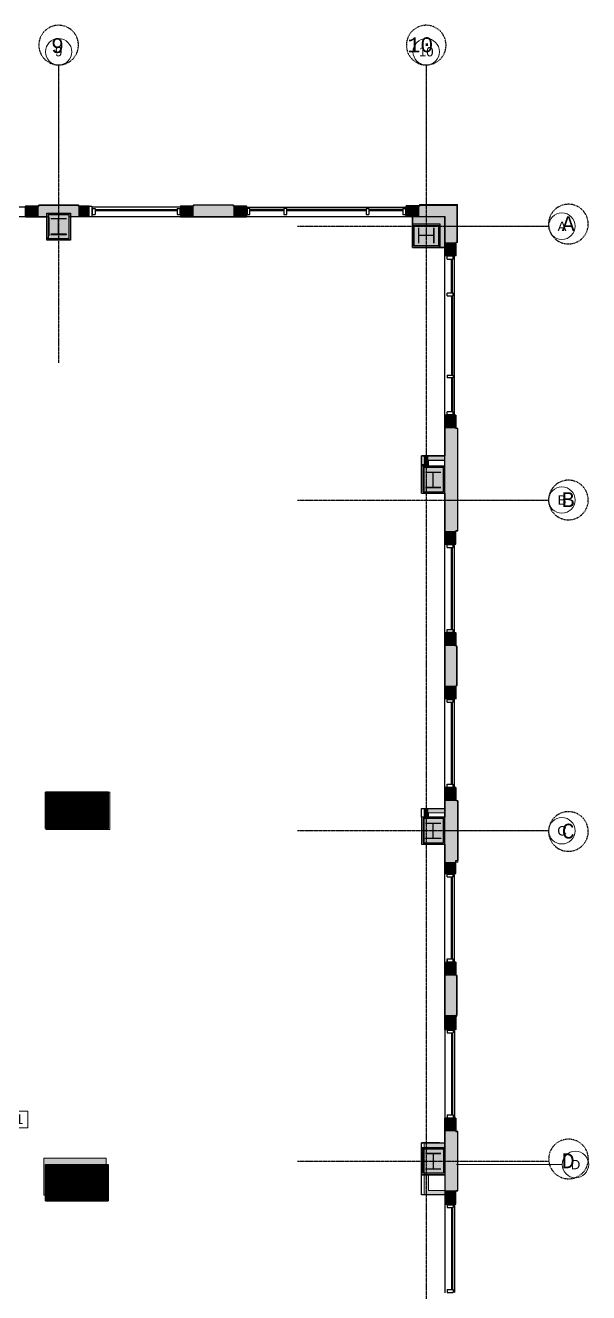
# Model space of a CAD drawing. Header units: inches. Extents: x 1209 to 3903, y 11893 to 13703.
# Drawn here: x 3392 to 3903, y 12553 to 13703 of the extents above; entities that cross this region are included whole.
import ezdxf

# ---------------------------------------------------------------- set-up
doc = ezdxf.new("R2010")
doc.units = ezdxf.units.IN
doc.header["$MEASUREMENT"] = 0
for name, pattern in [('L1$0$Plaza America BA02$0$CENTER2', [1.125, 0.75, -0.125, 0.125, -0.125]), ('L1$0$Plaza America BA02$0$DASHDOT', [1, 0.5, -0.25, 0, -0.25]), ('L1$0$SAG 02ATL Ste230PHII$0$CENTER2', [1.125, 0.75, -0.125, 0.125, -0.125])]:
    doc.linetypes.add(name, pattern=pattern)
for name, color, linetype in [('L1$0$A-Cols-Extr', 8, 'Continuous'), ('L1$0$A-Glaz', 8, 'Continuous'), ('L1$0$A-Wall-Extr', 8, 'Continuous'), ('L1$0$Plaza America BA02$0$14', 8, 'L1$0$Plaza America BA02$0$DASHDOT'), ('L1$0$Plaza America BA02$0$A-Column grid', 8, 'L1$0$Plaza America BA02$0$CENTER2'), ('L1$0$SAG 02ATL Ste230PHII$0$A-Column grid', 8, 'L1$0$SAG 02ATL Ste230PHII$0$CENTER2'), ('L1$0$SCOPE', 8, 'Continuous')]:
    doc.layers.add(name, color=color, linetype=linetype)
for name, color, linetype, lineweight in [('X2$0$A-ANNO-KEYN', 8, 'Continuous', 9), ('X2$0$A-WALL', 8, 'Continuous', 13), ('X2$0$A-WALL-PATT', 8, 'Continuous', 13), ('X2$0$I-WALL', 8, 'Continuous', 13), ('X2$0$S-COLS', 8, 'Continuous', 13), ('X2$0$S-GRID', 8, 'Continuous', 9), ('X2$0$S-GRID-IDEN', 8, 'Continuous', 9)]:
    doc.layers.add(name, color=color, linetype=linetype, lineweight=lineweight)
doc.styles.add('L1$0$Plaza America BA02$0$MONOTXT', font='MONOTXT', dxfattribs={"height": 0.2})
doc.styles.add('X2$0$Arial', font='arial.ttf', dxfattribs={"height": 8.851796})
doc.styles.add('X2$0$Swis721 Lt BT', font='swissl.ttf', dxfattribs={"height": 8.514638})
pattern_1 = [(45, (-12694.47085, 2490.9853), (-0.441941738, 0.441941738), [])]

# ---------------------------------------------------------------- blocks, each defined once
blk = doc.blocks.new('X2$0$Concrete-Rectangular-Column - 56_5 X 33_5-5106458-FIRST FLOOR DEMOLITION')
at = {"layer": 'X2$0$S-COLS'}
blk.add_hatch(color=256, dxfattribs=at).paths.add_polyline_path([(28.2, -16.7), (28.2, 16.8), (-28.2, 16.8), (-28.2, -16.7)], flags=0)
for p, q in [((28.2, 16.8), (-28.2, 16.8)), ((-28.2, 16.8), (-28.2, -16.7)), ((28.2, -16.7), (28.2, 16.8)), ((-28.2, -16.7), (28.2, -16.7))]:
    blk.add_line(p, q, dxfattribs=at)
blk = doc.blocks.new('X2$0$Concrete-Rectangular-Column - 58_ X 34_-5105982-FIRST FLOOR DEMOLITION')
at = {"layer": 'X2$0$S-COLS'}
blk.add_hatch(color=256, dxfattribs=at).paths.add_polyline_path([(-17, -29), (17, -29), (17, 29), (-17, 29)], flags=0)
for p, q in [((17, 29), (-17, 29)), ((-17, 29), (-17, -29)), ((17, -29), (17, 29)), ((-17, -29), (17, -29))]:
    blk.add_line(p, q, dxfattribs=at)
blk = doc.blocks.new('X2$0$Concrete-Rectangular-Column - 19 X 24-5195709-FIRST FLOOR DEMOLITION')
at = {"layer": 'X2$0$S-COLS'}
blk.add_hatch(color=256, dxfattribs=at).paths.add_polyline_path([(9.5, -12), (9.5, 12), (-9.5, 12), (-9.5, -12)], flags=0)
for p, q in [((9.5, 12), (-9.5, 12)), ((-9.5, 12), (-9.5, -12)), ((9.5, -12), (9.5, 12)), ((-9.5, -12), (9.5, -12))]:
    blk.add_line(p, q, dxfattribs=at)
blk = doc.blocks.new('X2$0$Grid - Grid Head - Circle-50561-FIRST FLOOR DEMOLITION')
at = {"layer": 'X2$0$S-GRID-IDEN'}
blk.add_circle((0, 0), 0.125, dxfattribs=at)
blk = doc.blocks.new('X2$0$Keynote Tag - Keynote Number - Boxed-135510-FIRST FLOOR DEMOLITION')
at = {"layer": 'X2$0$A-ANNO-KEYN'}
for p, q in [((-0.125, -0.079), (-0.125, 0.078)), ((-0.125, 0.078), (0.125, 0.078)), ((0.125, 0.078), (0.125, -0.079)), ((-0.125, -0.079), (0.125, -0.079))]:
    blk.add_line(p, q, dxfattribs=at)

msp = doc.modelspace()

# ---------------------------------------------------------------- hatches: boundary and pattern name
at = {"layer": 'L1$0$A-Wall-Extr'}
h = msp.add_hatch(dxfattribs=at)
h.set_pattern_fill('CLG_2X2', color=256, style=0)
h.set_pattern_definition([(0, (1381.103, 12104.423), (0, 24), []), (90, (1381.103, 12104.423), (-24, 1e-15), [])])
h.paths.add_polyline_path([(3772.8, 13312.4), (3760.7, 13312.4), (3760.7, 13308.4), (3772.8, 13308.4)])
h.paths.add_polyline_path([(3760.7, 13312.4), (3756.8, 13312.4), (3756.8, 13308.4), (3760.7, 13308.4)])
h.paths.add_polyline_path([(3756.8, 13312.4), (3753.8, 13312.4), (3753.8, 13302.9), (3755.4, 13302.9), (3755.4, 13308.4), (3756.8, 13308.4)])
h.paths.add_polyline_path([(3753.8, 13312.4), (3751.4, 13312.4), (3751.4, 13302.9), (3753.8, 13302.9)])
at = {"layer": 'L1$0$SCOPE'}
h = msp.add_hatch(dxfattribs=at)
h.set_pattern_fill('ANSI31', color=256, scale=5, style=0)
h.set_pattern_definition(pattern_1)
h.paths.add_polyline_path([(3410.3, 13007.1), (3467.3, 13007.1), (3467.3, 12974.1), (3410.3, 12974.1)])
h = msp.add_hatch(dxfattribs=at)
h.set_pattern_fill('ANSI31', color=256, scale=5, style=0)
h.set_pattern_definition(pattern_1)
h.paths.add_polyline_path([(3410.4, 12669.2), (3467.3, 12669.2), (3467.3, 12636.2), (3410.4, 12636.2)])
at = {"layer": 'X2$0$A-WALL-PATT'}
for points in [[(3404.3, 13529.2), (3404.3, 13539.2), (3392.3, 13539.2), (3392.3, 13529.2)], [(3413, 13529.2), (3413, 13532.1), (3432, 13532.1), (3432, 13529.2), (3440.2, 13529.2), (3440.2, 13540.2), (3404.3, 13540.2), (3404.3, 13529.2)], [(3440.2, 13529.2), (3450, 13529.2), (3450, 13539.2), (3440.2, 13539.2)], [(3544.8, 13529.2), (3544.8, 13539.2), (3532.8, 13539.2), (3532.8, 13529.2)], [(3544.8, 13529.2), (3580.7, 13529.2), (3580.7, 13540.2), (3544.8, 13540.2), (3544.8, 13539.2)], [(3592.8, 13529.2), (3592.8, 13539.2), (3580.7, 13539.2), (3580.7, 13529.2)], [(3749.6, 13529.4), (3749.6, 13539.4), (3737.6, 13539.4), (3737.6, 13529.4), (3743.6, 13529.4)], [(3773.1, 13529.4), (3784.1, 13529.4), (3784.1, 13540.4), (3749.6, 13540.4), (3749.6, 13529.4), (3772.6, 13529.4)], [(3767.8, 13521.2), (3772.8, 13521.2), (3772.8, 13529.2), (3743.6, 13529.2), (3743.6, 13521.2), (3767.6, 13521.2)], [(3784.1, 13505.9), (3784.1, 13529.4), (3773.1, 13529.4), (3773.1, 13505.9), (3783.1, 13505.9)], [(3772.8, 13501.8), (3772.8, 13521.2), (3767.8, 13521.2), (3767.8, 13501.8), (3772.6, 13501.8)], [(3783.1, 13493.9), (3783.1, 13505.9), (3773.1, 13505.9), (3773.1, 13493.9), (3782.6, 13493.9)], [(3773.1, 13337.2), (3782.6, 13337.2), (3782.6, 13349.2), (3772.6, 13349.2), (3772.6, 13337.2)], [(3772.6, 13244.2), (3784.6, 13244.2), (3784.6, 13337.2), (3772.6, 13337.2), (3772.6, 13308.4)], [(3757.8, 13302.9), (3757.8, 13312.4), (3753.8, 13312.4), (3753.8, 13302.9)], [(3772.6, 13308.4), (3772.6, 13312.4), (3757.8, 13312.4), (3757.8, 13308.4), (3767.6, 13308.4)], [(3772.9, 13232.2), (3782.6, 13232.2), (3782.6, 13244.2), (3772.6, 13244.2), (3772.6, 13232.2)], [(3782.6, 13139.7), (3782.9, 13139.7), (3782.9, 13151.7), (3772.9, 13151.7), (3772.9, 13139.7)], [(3783.9, 13103.8), (3783.9, 13139.7), (3772.9, 13139.7), (3772.9, 13103.8), (3782.9, 13103.8)], [(3772.9, 13091.7), (3782.9, 13091.7), (3782.9, 13103.8), (3772.9, 13103.8)], [(3772.6, 12999.2), (3782.6, 12999.2), (3782.6, 13011.2), (3772.6, 13011.2)], [(3772.8, 12943.7), (3784.6, 12943.7), (3784.6, 12999.2), (3772.6, 12999.2), (3772.6, 12983.9), (3772.8, 12983.9), (3772.8, 12959.9), (3772.6, 12959.9), (3772.6, 12943.7)], [(3757.8, 12983.9), (3757.8, 12992.4), (3753.8, 12992.4), (3753.8, 12983.9)], [(3757.8, 12988.4), (3772.6, 12988.4), (3772.6, 12992.4), (3757.8, 12992.4)], [(3772.6, 12933.2), (3782.6, 12933.2), (3782.6, 12943.7), (3772.6, 12943.7)], [(3772.9, 12840.7), (3782.9, 12840.7), (3782.9, 12852.7), (3772.9, 12852.7), (3772.9, 12841.4)], [(3783.9, 12804.8), (3783.9, 12840.7), (3772.9, 12840.7), (3772.9, 12804.8), (3782.9, 12804.8)], [(3772.9, 12791.8), (3782.9, 12791.8), (3782.9, 12804.8), (3772.9, 12804.8)], [(3772.6, 12699.2), (3782.6, 12699.2), (3782.6, 12711.2), (3772.6, 12711.2)], [(3772.6, 12645.7), (3784.6, 12645.7), (3784.6, 12699.2), (3772.6, 12699.2), (3772.6, 12683.9), (3772.8, 12683), (3772.8, 12659.9), (3772.6, 12659.9)], [(3753.8, 12683.9), (3772.6, 12683.9), (3772.6, 12688.9), (3753.8, 12688.9)], [(3753.8, 12641.7), (3757.8, 12641.7), (3757.8, 12659.9), (3753.8, 12659.9), (3753.8, 12645.7)], [(3757.8, 12641.7), (3772.6, 12641.7), (3772.6, 12645.7), (3757.8, 12645.7)], [(3782.6, 12633.2), (3782.6, 12645.7), (3772.6, 12645.7), (3772.6, 12633.2), (3772.9, 12633.2)]]:
    msp.add_hatch(color=256, dxfattribs=at).paths.add_polyline_path(points, flags=0)
at = {"layer": 'X2$0$S-COLS'}
for points in [[(3772.6, 13278.4), (3772.6, 13302.4), (3753.8, 13302.4), (3753.8, 13278.4)], [(3772.6, 12959.9), (3772.8, 12959.9), (3772.8, 12983.9), (3753.8, 12983.9), (3753.8, 12959.9)], [(3772.6, 12659.9), (3772.8, 12659.9), (3772.8, 12683), (3772.6, 12683.9), (3753.8, 12683.9), (3753.8, 12659.9)]]:
    msp.add_hatch(color=256, dxfattribs=at).paths.add_polyline_path(points, flags=0)

# ---------------------------------------------------------------- linework, layer by layer
at = {"layer": 'L1$0$A-Cols-Extr'}
for p, q in [((3413.8, 13511.8), (3413.8, 13529.2)), ((3411.3, 13513.2), (3411.5, 13508.1)), ((3433, 13513.2), (3433, 13508.1)), ((3743.5, 13501.4), (3743.5, 13513.2))]:
    msp.add_line(p, q, dxfattribs=at)
for points in [[(3433, 13532.6), (3433, 13508.1), (3411.5, 13508.1), (3411.5, 13532.6)], [(3431.5, 13531.3), (3431.5, 13509.3), (3413, 13509.3), (3413, 13531.3)], [(3429.3, 13513.3), (3429.3, 13513.4), (3415.3, 13513.4), (3415.3, 13513.3)], [(3743.5, 13522.9), (3768, 13522.9), (3768, 13501.4), (3743.5, 13501.4)], [(3744.8, 13521.4), (3766.8, 13521.4), (3766.8, 13502.9), (3744.8, 13502.9)], [(3762.8, 13519.2), (3762.8, 13519.2), (3762.8, 13505.2), (3762.8, 13505.2)], [(3751.4, 13302.9), (3751.4, 13278.4), (3772.8, 13278.4), (3772.8, 13302.9)], [(3752.9, 13301.6), (3752.9, 13279.6), (3771.4, 13279.6), (3771.4, 13301.6)], [(3755.1, 13283.6), (3755.1, 13283.7), (3769.1, 13283.7), (3769.1, 13283.6)], [(3751.4, 12984.4), (3751.4, 12959.9), (3772.8, 12959.9), (3772.8, 12984.4)], [(3752.9, 12983.1), (3752.9, 12961.1), (3771.4, 12961.1), (3771.4, 12983.1)], [(3755.1, 12965.1), (3755.1, 12965.2), (3769.1, 12965.2), (3769.1, 12965.1)], [(3751.4, 12659.9), (3751.4, 12684.4), (3772.8, 12684.4), (3772.8, 12659.9)], [(3752.9, 12661.3), (3752.9, 12683.3), (3771.4, 12683.3), (3771.4, 12661.3)], [(3755.1, 12679.3), (3755.1, 12679.2), (3769.1, 12679.2), (3769.1, 12679.3)]]:
    msp.add_lwpolyline(points, close=True, dxfattribs=at)
for points in [[(3429.3, 13527.3), (3415.3, 13527.3)], [(3422.3, 13513.4), (3422.3, 13527.4)], [(3748.8, 13519.2), (3748.8, 13505.2)], [(3762.8, 13512.2), (3748.8, 13512.2)], [(3755.1, 13297.6), (3769.1, 13297.6)], [(3762.1, 13283.7), (3762.1, 13297.7)], [(3755.1, 12979.1), (3769.1, 12979.1)], [(3762.1, 12965.2), (3762.1, 12979.2)], [(3762.1, 12679.2), (3762.1, 12665.2)], [(3755.1, 12665.3), (3769.1, 12665.3)]]:
    msp.add_lwpolyline(points, dxfattribs=at)
at = {"layer": 'L1$0$A-Glaz'}
for p, q in [((3392.3, 13537.9), (3212.3, 13537.9)), ((3392.3, 13538.9), (3392.3, 13529.2)), ((3452.3, 13538.9), (3452.3, 13529.2)), ((3532.8, 13537.9), (3452.3, 13537.9)), ((3452.8, 13536.7), (3452.8, 13531.2)), ((3452.8, 13536.7), (3455.3, 13536.7)), ((3455.3, 13536.7), (3455.3, 13531.2)), ((3455.3, 13535.9), (3529.8, 13535.9)), ((3529.8, 13536.7), (3532.3, 13536.7)), ((3529.8, 13536.7), (3529.8, 13531.2)), ((3532.3, 13536.7), (3532.3, 13531.2)), ((3532.8, 13538.9), (3532.8, 13529.2)), ((3592.8, 13538.9), (3592.8, 13529.2)), ((3592.8, 13537.9), (3737.6, 13537.9)), ((3595.8, 13536.7), (3593.3, 13536.7)), ((3593.3, 13536.7), (3593.3, 13531.2)), ((3595.8, 13531.2), (3595.8, 13536.7)), ((3626.7, 13535.9), (3595.8, 13535.9)), ((3626.7, 13536.7), (3626.7, 13531.2)), ((3629.2, 13536.7), (3626.7, 13536.7)), ((3629.2, 13531.2), (3629.2, 13536.7)), ((3701.2, 13535.9), (3629.2, 13535.9)), ((3701.2, 13536.7), (3703.7, 13536.7)), ((3701.2, 13536.7), (3701.2, 13531.2)), ((3703.7, 13536.7), (3703.7, 13531.2)), ((3734.6, 13535.9), (3703.7, 13535.9)), ((3734.6, 13536.7), (3737.1, 13536.7)), ((3734.6, 13536.7), (3734.6, 13531.2)), ((3737.1, 13536.7), (3737.1, 13531.2)), ((3737.6, 13538.9), (3737.6, 13529.2)), ((3392.3, 13529.2), (3212.3, 13529.2)), ((3532.8, 13529.2), (3452.3, 13529.2)), ((3452.8, 13531.2), (3455.3, 13531.2)), ((3455.3, 13534.9), (3529.8, 13534.9)), ((3529.8, 13531.2), (3532.3, 13531.2)), ((3737.6, 13529.2), (3592.8, 13529.2)), ((3593.3, 13531.2), (3595.8, 13531.2)), ((3595.8, 13534.9), (3626.7, 13534.9)), ((3626.7, 13531.2), (3629.2, 13531.2)), ((3629.2, 13534.9), (3701.2, 13534.9)), ((3701.2, 13531.2), (3703.7, 13531.2)), ((3703.7, 13534.9), (3734.6, 13534.9)), ((3734.6, 13531.2), (3737.1, 13531.2)), ((3782.6, 13493.9), (3772.8, 13493.9)), ((3772.8, 13349.2), (3772.8, 13493.9)), ((3780.3, 13493.4), (3774.8, 13493.4)), ((3774.8, 13490.9), (3774.8, 13493.4)), ((3774.8, 13490.9), (3780.3, 13490.9)), ((3778.6, 13460), (3778.6, 13490.9)), ((3779.6, 13460), (3779.6, 13490.9)), ((3780.3, 13490.9), (3780.3, 13493.4)), ((3781.6, 13349.2), (3781.6, 13493.9)), ((3774.8, 13457.5), (3774.8, 13460)), ((3780.3, 13460), (3774.8, 13460)), ((3774.8, 13457.5), (3780.3, 13457.5)), ((3778.6, 13457.5), (3778.6, 13385.5)), ((3779.6, 13457.5), (3779.6, 13385.5)), ((3780.3, 13457.5), (3780.3, 13460)), ((3774.8, 13385.5), (3780.3, 13385.5)), ((3774.8, 13385.5), (3774.8, 13383)), ((3780.3, 13383), (3774.8, 13383)), ((3778.6, 13383), (3778.6, 13352.2)), ((3779.6, 13383), (3779.6, 13352.2)), ((3780.3, 13385.5), (3780.3, 13383)), ((3780.3, 13352.2), (3774.8, 13352.2)), ((3774.8, 13349.7), (3774.8, 13352.2)), ((3780.3, 13349.7), (3780.3, 13352.2)), ((3782.6, 13349.2), (3772.8, 13349.2)), ((3774.8, 13349.7), (3780.3, 13349.7)), ((3772.8, 13232.2), (3782.6, 13232.2)), ((3772.8, 13151.7), (3772.8, 13232.2)), ((3774.8, 13231.7), (3780.3, 13231.7)), ((3774.8, 13229.2), (3774.8, 13231.7)), ((3774.8, 13229.2), (3780.3, 13229.2)), ((3778.6, 13154.7), (3778.6, 13229.2)), ((3779.6, 13154.7), (3779.6, 13229.2)), ((3780.3, 13229.2), (3780.3, 13231.7)), ((3781.6, 13151.7), (3781.6, 13231.7)), ((3782.6, 13151.7), (3772.8, 13151.7)), ((3774.8, 13154.7), (3780.3, 13154.7)), ((3774.8, 13152.2), (3774.8, 13154.7)), ((3774.8, 13152.2), (3780.3, 13152.2)), ((3780.3, 13152.2), (3780.3, 13154.7)), ((3782.6, 13091.7), (3772.8, 13091.7)), ((3772.8, 13011.2), (3772.8, 13091.7)), ((3774.8, 13088.7), (3774.8, 13091.2)), ((3774.8, 13091.2), (3780.3, 13091.2)), ((3774.8, 13088.7), (3780.3, 13088.7)), ((3778.6, 13014.2), (3778.6, 13088.7)), ((3779.6, 13014.2), (3779.6, 13088.7)), ((3780.3, 13088.7), (3780.3, 13091.2)), ((3781.6, 13011.2), (3781.6, 13091.2)), ((3782.6, 13011.2), (3772.8, 13011.2)), ((3774.8, 13011.7), (3774.8, 13014.2)), ((3774.8, 13014.2), (3780.3, 13014.2)), ((3774.8, 13011.7), (3780.3, 13011.7)), ((3780.3, 13011.7), (3780.3, 13014.2)), ((3772.8, 12852.7), (3772.8, 12933.2)), ((3782.6, 12933.2), (3772.8, 12933.2)), ((3774.8, 12930.2), (3774.8, 12932.7)), ((3774.8, 12932.7), (3780.3, 12932.7)), ((3774.8, 12930.2), (3780.3, 12930.2)), ((3778.6, 12855.7), (3778.6, 12930.2)), ((3779.6, 12855.7), (3779.6, 12930.2)), ((3780.3, 12930.2), (3780.3, 12932.7)), ((3781.6, 12852.7), (3781.6, 12932.7)), ((3772.8, 12852.7), (3782.6, 12852.7)), ((3774.8, 12855.7), (3780.3, 12855.7)), ((3774.8, 12853.2), (3774.8, 12855.7)), ((3774.8, 12855.7), (3774.8, 12853.2)), ((3774.8, 12853.2), (3780.3, 12853.2)), ((3780.3, 12853.2), (3780.3, 12855.7)), ((3780.3, 12855.7), (3780.3, 12853.2)), ((3782.6, 12852.7), (3781.6, 12852.7)), ((3782.6, 12852.7), (3782.6, 12840.7)), ((3783.6, 12840.7), (3782.6, 12840.7)), ((3772.8, 12791.7), (3781.6, 12791.7)), ((3772.8, 12791.7), (3772.8, 12711.2)), ((3774.8, 12791.2), (3780.3, 12791.2)), ((3774.8, 12791.2), (3774.8, 12788.7)), ((3774.8, 12788.7), (3780.3, 12788.7)), ((3778.6, 12788.7), (3778.6, 12714.2)), ((3779.6, 12788.7), (3779.6, 12714.2)), ((3780.3, 12791.2), (3780.3, 12788.7)), ((3782.6, 12791.7), (3781.6, 12791.7)), ((3781.6, 12791.7), (3781.6, 12711.7)), ((3782.6, 12711.2), (3772.8, 12711.2)), ((3774.8, 12714.2), (3774.8, 12711.7)), ((3774.8, 12714.2), (3780.3, 12714.2)), ((3774.8, 12711.7), (3780.3, 12711.7)), ((3780.3, 12714.2), (3780.3, 12711.7)), ((3772.8, 12633.2), (3772.8, 12552.7)), ((3782.6, 12633.2), (3772.8, 12633.2)), ((3774.8, 12632.7), (3780.3, 12632.7)), ((3774.8, 12632.7), (3774.8, 12630.2)), ((3774.8, 12630.2), (3780.3, 12630.2)), ((3778.6, 12630.2), (3778.6, 12555.7)), ((3779.6, 12630.2), (3779.6, 12555.7)), ((3780.3, 12632.7), (3780.3, 12630.2)), ((3781.6, 12633.2), (3781.6, 12553.2)), ((3774.8, 12555.7), (3780.3, 12555.7)), ((3774.8, 12555.7), (3774.8, 12553.2)), ((3774.8, 12553.2), (3780.3, 12553.2)), ((3780.3, 12555.7), (3780.3, 12553.2))]:
    msp.add_line(p, q, dxfattribs=at)
at = {"layer": 'L1$0$A-Wall-Extr'}
for p, q in [((3392.3, 13538.9), (3404.3, 13538.9)), ((3404.3, 13539.9), (3404.3, 13538.9)), ((3404.3, 13539.9), (3440.3, 13539.9)), ((3440.3, 13538.9), (3440.3, 13539.9)), ((3440.3, 13538.9), (3452.3, 13538.9)), ((3532.8, 13538.9), (3544.8, 13538.9)), ((3544.8, 13538.9), (3544.8, 13539.9)), ((3580.8, 13539.9), (3544.8, 13539.9)), ((3580.8, 13539.9), (3580.8, 13538.9)), ((3580.8, 13538.9), (3592.8, 13538.9)), ((3749.6, 13538.9), (3737.6, 13538.9)), ((3749.6, 13539.9), (3783.6, 13539.9)), ((3749.6, 13539.9), (3749.6, 13538.9)), ((3783.6, 13539.9), (3783.6, 13505.9)), ((3783.6, 13539.9), (3783.6, 13539.9)), ((3392.3, 13529.2), (3411.5, 13529.2)), ((3452.3, 13529.2), (3433, 13529.2)), ((3592.8, 13529.2), (3532.8, 13529.2)), ((3571.3, 13529.2), (3571.3, 13529.2)), ((3772.8, 13529.2), (3737.6, 13529.2)), ((3743.5, 13501.4), (3743.5, 13529.2)), ((3772.8, 13493.9), (3772.8, 13529.2)), ((3743.5, 13501.4), (3772.8, 13501.4)), ((3783.6, 13505.9), (3782.6, 13505.9)), ((3782.6, 13505.9), (3782.6, 13493.9)), ((3783.6, 13505.9), (3782.6, 13505.9)), ((3772.8, 13232.2), (3772.8, 13349.2)), ((3782.6, 13349.2), (3782.6, 13337.2)), ((3784.6, 13337.2), (3782.6, 13337.2)), ((3784.6, 13244.2), (3784.6, 13337.2)), ((3751.4, 13278.4), (3751.4, 13312.4)), ((3751.4, 13312.4), (3772.8, 13312.4)), ((3751.4, 13278.4), (3751.4, 13312.4)), ((3751.4, 13312.4), (3772.8, 13312.4)), ((3755.4, 13302.9), (3755.4, 13308.4)), ((3755.4, 13308.4), (3772.8, 13308.4)), ((3755.4, 13302.9), (3755.4, 13308.4)), ((3755.4, 13308.4), (3772.8, 13308.4)), ((3784.6, 13244.2), (3782.6, 13244.2)), ((3782.6, 13244.2), (3782.6, 13244.2)), ((3782.6, 13232.2), (3782.6, 13244.2)), ((3772.8, 13151.7), (3772.8, 13091.7)), ((3782.6, 13151.7), (3782.6, 13139.7)), ((3783.6, 13139.7), (3782.6, 13139.7)), ((3783.6, 13103.7), (3783.6, 13139.7)), ((3783.6, 13103.7), (3782.6, 13103.7)), ((3782.6, 13103.7), (3782.6, 13091.7)), ((3772.8, 12933.2), (3772.8, 13011.2)), ((3782.6, 13011.2), (3782.6, 12999.2)), ((3784.6, 12999.2), (3782.6, 12999.2)), ((3784.6, 12999.2), (3784.6, 12945.2)), ((3751.4, 12992.4), (3772.8, 12992.4)), ((3782.6, 12945.2), (3784.6, 12945.2)), ((3782.6, 12933.2), (3782.6, 12945.2)), ((3772.8, 12791.7), (3772.8, 12852.7)), ((3772.8, 12852.7), (3772.8, 12791.7)), ((3783.6, 12803.7), (3783.6, 12840.7)), ((3782.6, 12803.7), (3783.6, 12803.7)), ((3782.6, 12791.7), (3782.6, 12803.7)), ((3772.8, 12684.4), (3772.8, 12711.2)), ((3772.8, 12711.2), (3772.8, 12633.2)), ((3782.6, 12711.2), (3782.6, 12699.2)), ((3782.6, 12699.2), (3784.6, 12699.2)), ((3784.6, 12645.2), (3784.6, 12699.2)), ((3751.4, 12641.7), (3751.4, 12688.9)), ((3767.8, 12688.9), (3751.4, 12688.9)), ((3782.6, 12645.2), (3784.6, 12645.2)), ((3782.6, 12633.2), (3782.6, 12645.2)), ((3784.6, 12645.2), (3784.6, 12645.2))]:
    msp.add_line(p, q, dxfattribs=at)
at = {"layer": 'L1$0$A-Wall-Extr', "flags": 128}
for points in [[(3392.3, 13538.9), (3404.3, 13538.9), (3404.3, 13539.9), (3440.3, 13539.9), (3440.3, 13538.9), (3452.3, 13538.9), (3452.3, 13529.2), (3433, 13529.2), (3433, 13508.1), (3411.5, 13508.1), (3411.5, 13529.2), (3392.3, 13529.2)], [(3737.6, 13529.2), (3737.6, 13538.9), (3749.6, 13538.9), (3749.6, 13539.9), (3783.6, 13539.9), (3783.6, 13505.9), (3782.6, 13505.9), (3782.6, 13493.9), (3772.8, 13493.9), (3772.8, 13501.4), (3743.5, 13501.4), (3743.5, 13529.2)], [(3782.6, 13349.2), (3772.8, 13349.2), (3772.8, 13312.4), (3751.4, 13312.4), (3751.4, 13278.4), (3772.8, 13278.4), (3772.8, 13232.2), (3782.6, 13232.2), (3782.6, 13244.2), (3784.6, 13244.2), (3784.6, 13337.2), (3782.6, 13337.2)], [(3782.6, 13151.7), (3782.6, 13139.7), (3783.6, 13139.7), (3783.6, 13103.7), (3782.6, 13103.7), (3782.6, 13091.7), (3772.8, 13091.7), (3772.8, 13151.7)], [(3782.6, 13011.2), (3772.8, 13011.2), (3772.8, 12984.4), (3751.4, 12984.4), (3751.4, 12959.9), (3772.8, 12959.9), (3772.8, 12933.2), (3782.6, 12933.2), (3782.6, 12945.2), (3784.6, 12945.2), (3784.6, 12999.2), (3782.6, 12999.2)], [(3782.6, 12852.7), (3782.6, 12840.7), (3783.6, 12840.7), (3783.6, 12804.7), (3782.6, 12804.7), (3782.6, 12792.7), (3772.9, 12792.7), (3772.8, 12852.7)], [(3782.6, 12711.2), (3772.8, 12711.2), (3772.8, 12684.4), (3751.4, 12684.4), (3751.4, 12659.9), (3772.8, 12659.9), (3772.8, 12633.2), (3782.6, 12633.2), (3782.6, 12645.2), (3784.6, 12645.2), (3784.6, 12699.2), (3782.6, 12699.2)]]:
    msp.add_lwpolyline(points, close=True, dxfattribs=at)
msp.add_lwpolyline([(3532.8, 13538.9), (3532.8, 13529.2), (3592.8, 13529.2), (3592.8, 13538.9), (3580.8, 13538.9), (3580.8, 13539.9), (3544.8, 13539.9), (3544.8, 13538.9), (3532.8, 13538.9)], dxfattribs=at)
at = {"layer": 'L1$0$A-Wall-Extr'}
msp.add_lwpolyline([(3751.4, 12992.4), (3772.8, 12992.4), (3772.8, 12984.4), (3751.4, 12984.4)], close=True, dxfattribs=at)
for points in [[(3772.8, 12984.4), (3751.4, 12984.4), (3751.4, 12992.4), (3772.8, 12992.4)], [(3772.8, 12684.4), (3751.4, 12684.4), (3751.4, 12688.9), (3772.8, 12688.9)], [(3751.4, 12688.9), (3772.8, 12688.9)], [(3772.8, 12684.4), (3751.4, 12684.4)], [(3751.4, 12659.9), (3772.8, 12659.9), (3772.8, 12641.7), (3751.4, 12641.7)]]:
    msp.add_lwpolyline(points, dxfattribs=at)
at = {"layer": 'L1$0$Plaza America BA02$0$A-Column grid'}
msp.add_line((3639.1, 12672.2), (3862.4, 12672.2), dxfattribs=at)
at = {"layer": 'L1$0$SAG 02ATL Ste230PHII$0$A-Column grid'}
msp.add_line((3639.1, 12672.2), (3866.9, 12672.2), dxfattribs=at)
at = {"layer": 'L1$0$SCOPE'}
for p, q in [((3467.3, 13007.1), (3410.3, 13007.1)), ((3410.3, 13007.1), (3410.3, 12974.1)), ((3467.3, 13007.1), (3467.3, 12974.1)), ((3463.8, 13003.6), (3413.8, 13003.6)), ((3413.8, 13003.6), (3413.8, 12977.6)), ((3416.1, 12997.3), (3428.5, 12997.3)), ((3422.3, 12997.3), (3422.3, 12983.9)), ((3463.8, 12977.6), (3463.8, 13003.6)), ((3416.1, 12983.9), (3428.5, 12983.9)), ((3467.3, 12974.1), (3410.3, 12974.1)), ((3413.8, 12977.6), (3463.8, 12977.6)), ((3410.4, 12669.2), (3410.3, 12636.2)), ((3410.3, 12669.2), (3467.3, 12669.2)), ((3413.9, 12665.7), (3413.9, 12639.7)), ((3463.8, 12665.7), (3413.9, 12665.7)), ((3463.8, 12665.7), (3463.8, 12639.7)), ((3467.3, 12669.2), (3467.3, 12636.2)), ((3416.1, 12659.3), (3428.5, 12659.3)), ((3422.3, 12659.3), (3422.3, 12645.9)), ((3413.9, 12639.7), (3463.8, 12639.7)), ((3416.1, 12645.9), (3428.5, 12645.9)), ((3410.3, 12636.2), (3467.3, 12636.2))]:
    msp.add_line(p, q, dxfattribs=at)
for points in [[(3410.3, 13007.1), (3467.3, 13007.1), (3467.3, 12974.1), (3410.3, 12974.1)], [(3410.4, 12669.2), (3467.3, 12669.2), (3467.3, 12636.2), (3410.4, 12636.2)]]:
    msp.add_lwpolyline(points, close=True, dxfattribs=at)
at = {"layer": 'X2$0$A-WALL'}
for p, q in [((3404.3, 13539.2), (3392.3, 13539.2)), ((3392.3, 13539.2), (3392.3, 13529.2)), ((3440.2, 13540.2), (3404.3, 13540.2)), ((3404.3, 13540.2), (3404.3, 13539.2)), ((3440.2, 13539.2), (3440.2, 13540.2)), ((3450, 13539.2), (3440.2, 13539.2)), ((3450, 13529.2), (3450, 13539.2)), ((3544.8, 13539.2), (3532.8, 13539.2)), ((3532.8, 13539.2), (3532.8, 13529.2)), ((3580.7, 13540.2), (3544.8, 13540.2)), ((3544.8, 13540.2), (3544.8, 13539.2)), ((3580.7, 13539.2), (3580.7, 13540.2)), ((3592.8, 13539.2), (3580.7, 13539.2)), ((3592.8, 13529.2), (3592.8, 13539.2)), ((3749.6, 13539.4), (3737.6, 13539.4)), ((3737.6, 13539.4), (3737.6, 13529.4)), ((3784.1, 13540.4), (3749.6, 13540.4)), ((3749.6, 13540.4), (3749.6, 13539.4)), ((3784.1, 13505.9), (3784.1, 13540.4)), ((3392.3, 13529.2), (3413, 13529.2)), ((3432, 13529.2), (3450, 13529.2)), ((3532.8, 13529.2), (3592.8, 13529.2)), ((3737.6, 13529.4), (3773.1, 13529.4)), ((3772.8, 13529.2), (3743.6, 13529.2)), ((3743.6, 13529.2), (3743.6, 13521.2)), ((3772.8, 13521.2), (3772.8, 13529.2)), ((3773.1, 13529.4), (3773.1, 13493.9)), ((3743.6, 13521.2), (3767.8, 13521.2)), ((3783.1, 13505.9), (3784.1, 13505.9)), ((3783.1, 13493.9), (3783.1, 13505.9)), ((3773.1, 13493.9), (3783.1, 13493.9)), ((3782.6, 13349.2), (3772.6, 13349.2)), ((3772.6, 13349.2), (3772.6, 13312.4)), ((3782.6, 13337.2), (3782.6, 13349.2)), ((3784.6, 13337.2), (3782.6, 13337.2)), ((3784.6, 13244.2), (3784.6, 13337.2)), ((3772.6, 13312.4), (3753.8, 13312.4)), ((3753.8, 13312.4), (3753.8, 13302.9)), ((3757.8, 13308.4), (3772.6, 13308.4)), ((3757.8, 13302.9), (3757.8, 13308.4)), ((3772.6, 13308.4), (3772.6, 13232.2)), ((3753.8, 13302.9), (3757.8, 13302.9)), ((3782.6, 13232.2), (3782.6, 13244.2)), ((3782.6, 13244.2), (3784.6, 13244.2)), ((3772.6, 13232.2), (3782.6, 13232.2)), ((3772.9, 13151.7), (3772.9, 13091.7)), ((3782.9, 13151.7), (3772.9, 13151.7)), ((3782.9, 13139.7), (3782.9, 13151.7)), ((3783.9, 13139.7), (3782.9, 13139.7)), ((3783.9, 13103.8), (3783.9, 13139.7)), ((3782.9, 13103.8), (3783.9, 13103.8)), ((3782.9, 13091.7), (3782.9, 13103.8)), ((3772.9, 13091.7), (3782.9, 13091.7)), ((3782.6, 13011.2), (3772.6, 13011.2)), ((3772.6, 13011.2), (3772.6, 12992.4)), ((3782.6, 12999.2), (3782.6, 13011.2)), ((3784.6, 12999.2), (3782.6, 12999.2)), ((3784.6, 12943.7), (3784.6, 12999.2)), ((3772.6, 12992.4), (3753.8, 12992.4)), ((3753.8, 12992.4), (3753.8, 12983.9)), ((3753.8, 12983.9), (3757.8, 12983.9)), ((3757.8, 12988.4), (3772.6, 12988.4)), ((3757.8, 12983.9), (3757.8, 12988.4)), ((3772.6, 12988.4), (3772.6, 12933.2)), ((3782.6, 12943.7), (3784.6, 12943.7)), ((3782.6, 12933.2), (3782.6, 12943.7)), ((3772.6, 12933.2), (3782.6, 12933.2)), ((3772.9, 12852.7), (3772.9, 12791.8)), ((3782.9, 12852.7), (3772.9, 12852.7)), ((3782.9, 12840.7), (3782.9, 12852.7)), ((3783.9, 12840.7), (3782.9, 12840.7)), ((3783.9, 12804.8), (3783.9, 12840.7)), ((3782.9, 12804.8), (3783.9, 12804.8)), ((3782.9, 12791.8), (3782.9, 12804.8)), ((3772.9, 12791.8), (3782.9, 12791.8)), ((3782.6, 12711.2), (3772.6, 12711.2)), ((3772.6, 12711.2), (3772.6, 12688.9)), ((3782.6, 12699.2), (3782.6, 12711.2)), ((3784.6, 12699.2), (3782.6, 12699.2)), ((3784.6, 12645.7), (3784.6, 12699.2)), ((3772.6, 12683.9), (3772.6, 12645.7)), ((3753.8, 12659.9), (3753.8, 12641.7)), ((3757.8, 12659.9), (3753.8, 12659.9)), ((3757.8, 12645.7), (3757.8, 12659.9)), ((3753.8, 12641.7), (3772.6, 12641.7)), ((3772.6, 12645.7), (3757.8, 12645.7)), ((3772.6, 12641.7), (3772.6, 12633.2)), ((3782.6, 12645.7), (3784.6, 12645.7)), ((3782.6, 12633.2), (3782.6, 12645.7)), ((3772.6, 12633.2), (3782.6, 12633.2))]:
    msp.add_line(p, q, dxfattribs=at)
at = {"layer": 'X2$0$I-WALL'}
for p, q in [((3767.8, 13521.2), (3767.8, 13501.8)), ((3772.8, 13501.8), (3772.8, 13521.2)), ((3767.8, 13501.8), (3772.8, 13501.8)), ((3772.6, 12688.9), (3753.8, 12688.9)), ((3753.8, 12688.9), (3753.8, 12683.9)), ((3753.8, 12683.9), (3772.6, 12683.9))]:
    msp.add_line(p, q, dxfattribs=at)
at = {"layer": 'X2$0$S-COLS'}
for p, q in [((3772.8, 13302.4), (3753.8, 13302.4)), ((3753.8, 13302.4), (3753.8, 13278.4)), ((3772.8, 13278.4), (3772.8, 13302.4)), ((3753.8, 13278.4), (3772.8, 13278.4)), ((3772.8, 12983.9), (3753.8, 12983.9)), ((3753.8, 12983.9), (3753.8, 12959.9)), ((3772.8, 12959.9), (3772.8, 12983.9)), ((3753.8, 12959.9), (3772.8, 12959.9)), ((3772.8, 12683.9), (3753.8, 12683.9)), ((3753.8, 12683.9), (3753.8, 12659.9)), ((3772.8, 12659.9), (3772.8, 12683.9)), ((3753.8, 12659.9), (3772.8, 12659.9))]:
    msp.add_line(p, q, dxfattribs=at)

# ---------------------------------------------------------------- block references
for name, p in [('X2$0$Concrete-Rectangular-Column - 19 X 24-5195709-FIRST FLOOR DEMOLITION', (3422.5, 13520.1)), ('X2$0$Concrete-Rectangular-Column - 56_5 X 33_5-5106458-FIRST FLOOR DEMOLITION', (3437.1, 12658.1))]:
    msp.add_blockref(name, p, dxfattribs=at)
for name, p, rotation in [('X2$0$Concrete-Rectangular-Column - 19 X 24-5195709-FIRST FLOOR DEMOLITION', (3755.6, 13511.3), 270), ('X2$0$Concrete-Rectangular-Column - 58_ X 34_-5105982-FIRST FLOOR DEMOLITION', (3439.8, 12990.1), 89.99999999999999)]:
    msp.add_blockref(name, p, dxfattribs=dict(at, rotation=rotation))

# ---------------------------------------------------------------- texts
at = {"layer": 'X2$0$A-ANNO-KEYN', "insert": (3382.3, 12714.7), "char_height": 8.85, "width": 18.792, "attachment_point": 2, "line_spacing_factor": 0.938532, "style": 'X2$0$Arial', "bg_fill": 3, "box_fill_scale": 1.25, "bg_fill_color": 0, "bg_fill_transparency": 0}
msp.add_mtext('D1', dxfattribs=at)
at = {"layer": 'X2$0$S-GRID-IDEN', "char_height": 8.51, "attachment_point": 2, "line_spacing_factor": 1.00667, "style": 'X2$0$Swis721 Lt BT', "bg_fill": 3, "box_fill_scale": 1.25, "bg_fill_color": 0, "bg_fill_transparency": 0}
for s, insert, width in [('9', (3422.3, 13683.3), 7.56), ('10', (3755.8, 13683.3), 15.12), ('A', (3879, 13524.9), 8.748), ('B', (3879, 13276.4), 9.072), ('C', (3879, 12976.3), 9.936), ('D', (3891.3, 12673.4), 9.936)]:
    msp.add_mtext(s, dxfattribs=dict(at, insert=insert, width=width))

# ---------------------------------------------------------------- next in the draw order: linework, layer by layer
at = {"layer": 'L1$0$Plaza America BA02$0$14'}
for centre in [(3422.3, 13685), (3755.8, 13685), (3884.8, 13522.6), (3884.8, 13272.2), (3884.8, 12971.4), (3884.9, 12674.2)]:
    msp.add_ellipse(centre, major_axis=(18, 0), ratio=0.99964, start_param=0, end_param=6.283175, dxfattribs=at)
at = {"layer": 'L1$0$Plaza America BA02$0$A-Column grid'}
for p, q in [((3422.3, 13667), (3422.3, 13396.7)), ((3755.8, 13667), (3755.8, 12053.8)), ((3639.1, 13520.7), (3866.9, 13520.7)), ((3639.1, 13272.2), (3866.9, 13272.2)), ((3639.1, 12972.2), (3866.9, 12972.2))]:
    msp.add_line(p, q, dxfattribs=at)
at = {"layer": 'L1$0$SAG 02ATL Ste230PHII$0$A-Column grid'}
for p, q in [((3422.3, 13667), (3422.3, 13396.7)), ((3755.8, 13667), (3755.8, 12053.8)), ((3639.1, 13272.2), (3866.9, 13272.2)), ((3639.1, 12972.2), (3866.9, 12972.2))]:
    msp.add_line(p, q, dxfattribs=at)
at = {"layer": 'X2$0$S-GRID'}
for p, q in [((3422.3, 13667), (3422.3, 13571)), ((3755.8, 13667), (3755.8, 13571)), ((3866.9, 13520.7), (3770.9, 13520.7)), ((3866.9, 13272.2), (3770.9, 13272.2)), ((3866.9, 12972.1), (3770.9, 12972.1)), ((3879.2, 12669.2), (3783.2, 12669.2))]:
    msp.add_line(p, q, dxfattribs=at)

# ---------------------------------------------------------------- next in the draw order: block references
at = {"layer": 'X2$0$A-ANNO-KEYN', "xscale": 95.99999999999994, "yscale": 95.99999999999994, "zscale": 95.99999999999994}
msp.add_blockref('X2$0$Keynote Tag - Keynote Number - Boxed-135510-FIRST FLOOR DEMOLITION', (3382.3, 12710), dxfattribs=at)
at = {"layer": 'X2$0$S-GRID-IDEN', "xscale": 95.99999999999994, "yscale": 95.99999999999994, "zscale": 95.99999999999994}
for p, rotation in [((3422.3, 13679), 180), ((3755.8, 13679), 180), ((3878.9, 13520.7), 89.99999999999982), ((3878.9, 13272.2), 89.99999999999982), ((3878.9, 12972.1), 89.99999999999982), ((3891.2, 12669.2), 89.99999999999982)]:
    msp.add_blockref('X2$0$Grid - Grid Head - Circle-50561-FIRST FLOOR DEMOLITION', p, dxfattribs=dict(at, rotation=rotation))

# ---------------------------------------------------------------- next in the draw order: texts
at = {"layer": 'L1$0$Plaza America BA02$0$14', "style": 'L1$0$Plaza America BA02$0$MONOTXT', "width": 1.000361}
for s, height, p in [('9', 13.5, (3415.4, 13677.8)), ('10', 13.49, (3738.8, 13678.6)), ('A', 13.5, (3878.8, 13516.2)), ('B', 13.5, (3878.8, 13265.8)), ('C', 13.5, (3878.8, 12965)), ('D', 13.5, (3878.8, 12665.8))]:
    msp.add_text(s, height=height, dxfattribs=at).set_placement(p)

doc.saveas('drawing.dxf')
